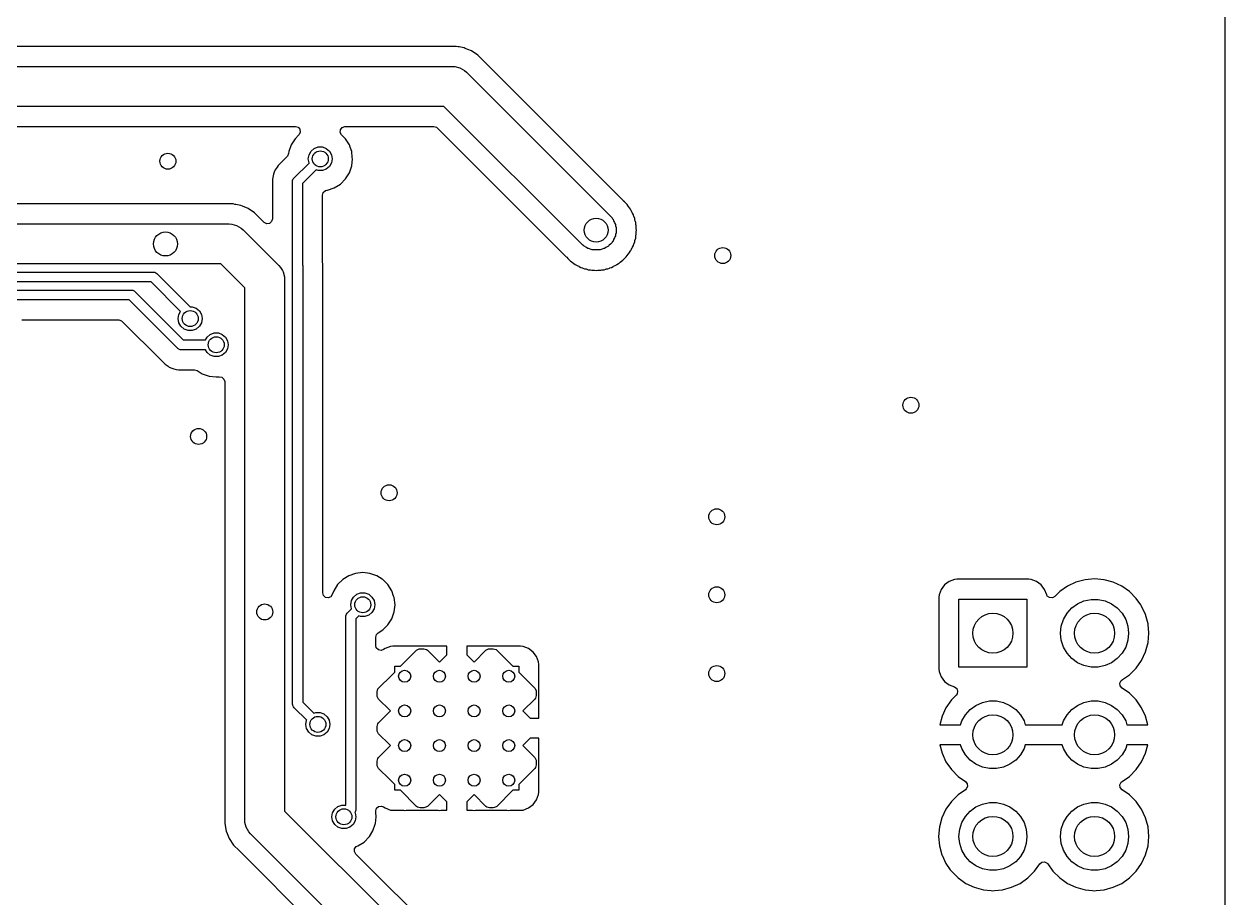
# Model space of a CAD drawing. Extents: x 1.91 to 4.47, y -4.27 to -2.07.
# Drawn here: x 3.285 to 4.467, y -3.78 to -2.92 of the extents above; entities that cross this region are included whole.
import ezdxf

# ---------------------------------------------------------------- set-up
doc = ezdxf.new("R2010")
doc.units = 0
doc.header["$MEASUREMENT"] = 0
doc.layers.add('BLACK', color=7, linetype='CONTINUOUS')

msp = doc.modelspace()

# ---------------------------------------------------------------- linework, layer by layer
at = {"layer": 'BLACK', "linetype": 'CONTINUOUS'}
for p, q in [((4.4665, -2.1852), (4.4665, -4.1534)), ((3.7102, -2.9421), (3.0431, -2.9421)), ((3.7121, -2.9425), (3.7102, -2.9421)), ((3.7102, -2.9421), (3.7102, -2.9421)), ((3.713, -2.9427), (3.7121, -2.9425)), ((3.7178, -2.9436), (3.713, -2.9427)), ((3.7188, -2.9441), (3.7178, -2.9436)), ((3.7178, -2.9436), (3.7178, -2.9436)), ((3.7199, -2.9445), (3.7188, -2.9441)), ((3.7217, -2.9452), (3.7199, -2.9445)), ((3.725, -2.9466), (3.7217, -2.9452)), ((3.7314, -2.9509), (3.725, -2.9466)), ((3.725, -2.9466), (3.725, -2.9466)), ((3.7369, -2.9564), (3.7314, -2.9509)), ((3.7314, -2.9509), (3.7314, -2.9509)), ((3.7314, -2.9509), (3.7314, -2.9509)), ((3.033, -2.9618), (3.7063, -2.9618)), ((3.7063, -2.9618), (3.7089, -2.962)), ((3.7089, -2.962), (3.7089, -2.962)), ((3.7089, -2.962), (3.7138, -2.9633)), ((3.7138, -2.9633), (3.7183, -2.9659)), ((3.7183, -2.9659), (3.7183, -2.9659)), ((3.7183, -2.9659), (3.7202, -2.9676)), ((3.7372, -2.9567), (3.7369, -2.9564)), ((3.7369, -2.9564), (3.7369, -2.9564)), ((3.8741, -3.0936), (3.7372, -2.9567)), ((3.7372, -2.9567), (3.7372, -2.9567)), ((3.7372, -2.9567), (3.7372, -2.9567)), ((3.7202, -2.9676), (3.8618, -3.1091)), ((3.6981, -3.0012), (3.0248, -3.0012)), ((3.8339, -3.137), (3.6981, -3.0012)), ((3.0287, -3.0209), (3.5519, -3.0209)), ((3.5519, -3.0209), (3.5545, -3.0217)), ((3.5545, -3.0217), (3.5563, -3.0237)), ((3.5563, -3.0237), (3.5567, -3.0265)), ((3.5961, -3.0268), (3.5963, -3.0241)), ((3.5963, -3.0241), (3.5979, -3.0219)), ((3.5979, -3.0219), (3.6005, -3.0209)), ((3.6005, -3.0209), (3.6009, -3.0209)), ((3.6009, -3.0209), (3.688, -3.0209)), ((3.688, -3.0209), (3.6906, -3.0217)), ((3.6906, -3.0217), (3.6914, -3.0223)), ((3.6914, -3.0223), (3.755, -3.0859)), ((3.5516, -3.033), (3.5478, -3.039)), ((3.5553, -3.0292), (3.5516, -3.033)), ((3.5556, -3.029), (3.5553, -3.0292)), ((3.5567, -3.0265), (3.5556, -3.029)), ((3.5974, -3.0292), (3.5961, -3.0268)), ((3.6012, -3.033), (3.5974, -3.0292)), ((3.605, -3.039), (3.6012, -3.033)), ((3.5452, -3.0476), (3.5442, -3.0501)), ((3.5455, -3.0457), (3.5452, -3.0476)), ((3.5478, -3.039), (3.5455, -3.0457)), ((3.5653, -3.0487), (3.5673, -3.0452)), ((3.5673, -3.0452), (3.5705, -3.0425)), ((3.5705, -3.0425), (3.5743, -3.0411)), ((3.5743, -3.0411), (3.5784, -3.0411)), ((3.5784, -3.0411), (3.5823, -3.0425)), ((3.5823, -3.0425), (3.5854, -3.0452)), ((3.5854, -3.0452), (3.5875, -3.0487)), ((3.6058, -3.0413), (3.605, -3.039)), ((3.6073, -3.0457), (3.6058, -3.0413)), ((3.6079, -3.0515), (3.6073, -3.0457)), ((3.6073, -3.0457), (3.6073, -3.0457)), ((3.5348, -3.0595), (3.5338, -3.0611)), ((3.5365, -3.0578), (3.5348, -3.0595)), ((3.5382, -3.0561), (3.5365, -3.0578)), ((3.5438, -3.0505), (3.5382, -3.0561)), ((3.5382, -3.0561), (3.5382, -3.0561)), ((3.5442, -3.0501), (3.5438, -3.0505)), ((3.5505, -3.0717), (3.5653, -3.0569)), ((3.5646, -3.0528), (3.5653, -3.0487)), ((3.5653, -3.0568), (3.5646, -3.0528)), ((3.5653, -3.0569), (3.5653, -3.0568)), ((3.5854, -3.0603), (3.5823, -3.063)), ((3.5875, -3.0568), (3.5854, -3.0603)), ((3.5875, -3.0487), (3.5882, -3.0528)), ((3.5882, -3.0528), (3.5875, -3.0568)), ((3.605, -3.0665), (3.6073, -3.0598)), ((3.6073, -3.0598), (3.6081, -3.0528)), ((3.6081, -3.0528), (3.6079, -3.0515)), ((3.5303, -3.068), (3.5293, -3.0728)), ((3.5311, -3.0659), (3.5303, -3.068)), ((3.5303, -3.068), (3.5303, -3.068)), ((3.5321, -3.0635), (3.5311, -3.0659)), ((3.5311, -3.0659), (3.5311, -3.0659)), ((3.5338, -3.0611), (3.5321, -3.0635)), ((3.5321, -3.0635), (3.5321, -3.0635)), ((3.5338, -3.0611), (3.5338, -3.0611)), ((3.5498, -3.0725), (3.5505, -3.0717)), ((3.5724, -3.0637), (3.5589, -3.0772)), ((3.5743, -3.0644), (3.5724, -3.0637)), ((3.5784, -3.0644), (3.5743, -3.0644)), ((3.5823, -3.063), (3.5784, -3.0644)), ((3.6012, -3.0725), (3.605, -3.0665)), ((3.5293, -3.0728), (3.5293, -3.1118)), ((3.549, -3.0752), (3.5491, -3.0742)), ((3.549, -3.158), (3.549, -3.0752)), ((3.5491, -3.0742), (3.5498, -3.0725)), ((3.5498, -3.0725), (3.5498, -3.0725)), ((3.5589, -3.0772), (3.5589, -3.157)), ((3.5814, -3.0841), (3.5829, -3.0837)), ((3.5829, -3.0837), (3.5834, -3.0837)), ((3.5834, -3.0837), (3.5901, -3.0813)), ((3.5901, -3.0813), (3.5962, -3.0776)), ((3.5962, -3.0776), (3.6012, -3.0725)), ((3.5786, -3.0886), (3.5793, -3.0859)), ((3.5786, -3.1543), (3.5786, -3.0886)), ((3.5793, -3.0859), (3.5814, -3.0841)), ((3.755, -3.0859), (3.8184, -3.1493)), ((3.8745, -3.094), (3.8741, -3.0936)), ((3.8758, -3.095), (3.8745, -3.094)), ((3.8769, -3.0964), (3.8758, -3.095)), ((3.4218, -3.0972), (3.1801, -3.0972)), ((3.4223, -3.0972), (3.4218, -3.0972)), ((3.424, -3.097), (3.4223, -3.0972)), ((3.4257, -3.0972), (3.424, -3.097)), ((3.4262, -3.0972), (3.4257, -3.0972)), ((3.4905, -3.0972), (3.4262, -3.0972)), ((3.4924, -3.0976), (3.4905, -3.0972)), ((3.4905, -3.0972), (3.4905, -3.0972)), ((3.4934, -3.0978), (3.4924, -3.0976)), ((3.4981, -3.0987), (3.4934, -3.0978)), ((3.5, -3.0995), (3.4981, -3.0987)), ((3.4981, -3.0987), (3.4981, -3.0987)), ((3.5053, -3.1017), (3.5, -3.0995)), ((3.5117, -3.106), (3.5053, -3.1017)), ((3.5053, -3.1017), (3.5053, -3.1017)), ((3.5174, -3.1117), (3.5117, -3.106)), ((3.5117, -3.106), (3.5117, -3.106)), ((3.8772, -3.0967), (3.8769, -3.0964)), ((3.8784, -3.0979), (3.8772, -3.0967)), ((3.8794, -3.0993), (3.8784, -3.0979)), ((3.8784, -3.0979), (3.8784, -3.0979)), ((3.8797, -3.0997), (3.8794, -3.0993)), ((3.8807, -3.101), (3.8797, -3.0997)), ((3.8815, -3.1025), (3.8807, -3.101)), ((3.8807, -3.101), (3.8807, -3.101)), ((3.8807, -3.101), (3.8807, -3.101)), ((3.8818, -3.103), (3.8815, -3.1025)), ((3.8827, -3.1044), (3.8818, -3.103)), ((3.8834, -3.1059), (3.8827, -3.1044)), ((3.8827, -3.1044), (3.8827, -3.1044)), ((3.8836, -3.1064), (3.8834, -3.1059)), ((3.8844, -3.1079), (3.8836, -3.1064)), ((3.178, -3.1169), (3.4866, -3.1169)), ((3.4866, -3.1169), (3.4892, -3.1171)), ((3.4892, -3.1171), (3.4892, -3.1171)), ((3.4892, -3.1171), (3.4941, -3.1184)), ((3.4941, -3.1184), (3.4986, -3.121)), ((3.521, -3.1153), (3.5174, -3.1117)), ((3.5174, -3.1117), (3.5174, -3.1117)), ((3.5212, -3.1155), (3.521, -3.1153)), ((3.5237, -3.1167), (3.5212, -3.1155)), ((3.5265, -3.1163), (3.5237, -3.1167)), ((3.5285, -3.1145), (3.5265, -3.1163)), ((3.5293, -3.1118), (3.5285, -3.1145)), ((3.8618, -3.1091), (3.8635, -3.111)), ((3.8635, -3.111), (3.8639, -3.1118)), ((3.8639, -3.1118), (3.8644, -3.1124)), ((3.8644, -3.1124), (3.865, -3.1138)), ((3.865, -3.1138), (3.866, -3.1155)), ((3.866, -3.1155), (3.8663, -3.1166)), ((3.8663, -3.1166), (3.8667, -3.1175)), ((3.8667, -3.1175), (3.8669, -3.1188)), ((3.8669, -3.1188), (3.8674, -3.1205)), ((3.8849, -3.1095), (3.8844, -3.1079)), ((3.8851, -3.11), (3.8849, -3.1095)), ((3.8857, -3.1115), (3.8851, -3.11)), ((3.886, -3.1132), (3.8857, -3.1115)), ((3.8857, -3.1115), (3.8857, -3.1115)), ((3.8862, -3.1137), (3.886, -3.1132)), ((3.8867, -3.1153), (3.8862, -3.1137)), ((3.8868, -3.117), (3.8867, -3.1153)), ((3.8869, -3.1175), (3.8868, -3.117)), ((3.8871, -3.1184), (3.8869, -3.1175)), ((3.8872, -3.1192), (3.8871, -3.1184)), ((3.8872, -3.1209), (3.8872, -3.1192)), ((3.4986, -3.121), (3.4986, -3.121)), ((3.4986, -3.121), (3.5005, -3.1227)), ((3.5005, -3.1227), (3.5356, -3.1577)), ((3.866, -3.1306), (3.865, -3.1323)), ((3.8663, -3.1295), (3.866, -3.1306)), ((3.8667, -3.1286), (3.8663, -3.1295)), ((3.8669, -3.1272), (3.8667, -3.1286)), ((3.8674, -3.1256), (3.8669, -3.1272)), ((3.8674, -3.1205), (3.8674, -3.1219)), ((3.8674, -3.1219), (3.8675, -3.123)), ((3.8675, -3.123), (3.8674, -3.1242)), ((3.8674, -3.1242), (3.8674, -3.1256)), ((3.8862, -3.1324), (3.8867, -3.1308)), ((3.8867, -3.1308), (3.8868, -3.1291)), ((3.8868, -3.1291), (3.8869, -3.1286)), ((3.8869, -3.1286), (3.8872, -3.1269)), ((3.8872, -3.1213), (3.8872, -3.1209)), ((3.8874, -3.123), (3.8872, -3.1213)), ((3.8872, -3.1247), (3.8874, -3.123)), ((3.8872, -3.1252), (3.8872, -3.1247)), ((3.8872, -3.1269), (3.8872, -3.1252)), ((3.8347, -3.1377), (3.8339, -3.137)), ((3.8349, -3.1379), (3.8347, -3.1377)), ((3.8352, -3.1381), (3.8349, -3.1379)), ((3.8359, -3.1386), (3.8352, -3.1381)), ((3.8383, -3.14), (3.8359, -3.1386)), ((3.8397, -3.1409), (3.8383, -3.14)), ((3.84, -3.141), (3.8397, -3.1409)), ((3.8403, -3.1412), (3.84, -3.141)), ((3.8439, -3.1422), (3.8403, -3.1412)), ((3.845, -3.1425), (3.8439, -3.1422)), ((3.8451, -3.1425), (3.845, -3.1425)), ((3.8453, -3.1425), (3.8451, -3.1425)), ((3.8504, -3.1425), (3.8453, -3.1425)), ((3.8505, -3.1425), (3.8504, -3.1425)), ((3.8506, -3.1425), (3.8505, -3.1425)), ((3.8518, -3.1422), (3.8506, -3.1425)), ((3.8554, -3.1412), (3.8518, -3.1422)), ((3.8557, -3.141), (3.8554, -3.1412)), ((3.856, -3.1409), (3.8557, -3.141)), ((3.8574, -3.14), (3.856, -3.1409)), ((3.8598, -3.1386), (3.8574, -3.14)), ((3.8603, -3.1382), (3.8598, -3.1386)), ((3.8607, -3.1379), (3.8603, -3.1382)), ((3.8618, -3.1367), (3.8607, -3.1379)), ((3.8635, -3.135), (3.8618, -3.1367)), ((3.8639, -3.1343), (3.8635, -3.135)), ((3.8644, -3.1337), (3.8639, -3.1343)), ((3.865, -3.1323), (3.8644, -3.1337)), ((3.8815, -3.1435), (3.8818, -3.1431)), ((3.8818, -3.1431), (3.8822, -3.1425)), ((3.8822, -3.1425), (3.8827, -3.1417)), ((3.8827, -3.1417), (3.8834, -3.1401)), ((3.8834, -3.1401), (3.8836, -3.1397)), ((3.8836, -3.1397), (3.8844, -3.1382)), ((3.8844, -3.1382), (3.8849, -3.1365)), ((3.8849, -3.1365), (3.8851, -3.1361)), ((3.8851, -3.1361), (3.8857, -3.1345)), ((3.8857, -3.1345), (3.886, -3.1328)), ((3.886, -3.1328), (3.8862, -3.1324)), ((3.5787, -3.1553), (3.5786, -3.1543)), ((3.8184, -3.1493), (3.8188, -3.1497)), ((3.8188, -3.1497), (3.8198, -3.151)), ((3.8198, -3.151), (3.8212, -3.1521)), ((3.8212, -3.1521), (3.8215, -3.1524)), ((3.8215, -3.1524), (3.8227, -3.1536)), ((3.8227, -3.1536), (3.8227, -3.1536)), ((3.8227, -3.1536), (3.8241, -3.1546)), ((3.8241, -3.1546), (3.8245, -3.1549)), ((3.8245, -3.1549), (3.8258, -3.1559)), ((3.87, -3.1558), (3.8711, -3.1549)), ((3.8711, -3.1549), (3.8715, -3.1546)), ((3.8715, -3.1546), (3.8729, -3.1536)), ((3.8729, -3.1536), (3.8741, -3.1524)), ((3.8741, -3.1524), (3.8745, -3.1521)), ((3.8745, -3.1521), (3.8758, -3.151)), ((3.8745, -3.1521), (3.8745, -3.1521)), ((3.8758, -3.151), (3.8769, -3.1497)), ((3.8769, -3.1497), (3.8772, -3.1493)), ((3.8772, -3.1493), (3.8784, -3.1481)), ((3.8784, -3.1481), (3.8794, -3.1467)), ((3.8794, -3.1467), (3.8797, -3.1463)), ((3.8797, -3.1463), (3.8807, -3.145)), ((3.8807, -3.145), (3.8815, -3.1435)), ((3.8807, -3.145), (3.8807, -3.145)), ((3.8807, -3.145), (3.8807, -3.145)), ((2.7653, -3.1642), (3.412, -3.1642)), ((3.4785, -3.1563), (3.178, -3.1563)), ((3.412, -3.1642), (3.413, -3.1643)), ((3.413, -3.1643), (3.413, -3.1643)), ((3.413, -3.1643), (3.4135, -3.1645)), ((3.4135, -3.1645), (3.4147, -3.165)), ((3.4147, -3.165), (3.4147, -3.165)), ((3.4147, -3.165), (3.4155, -3.1656)), ((3.4155, -3.1656), (3.4483, -3.1984)), ((3.502, -3.1798), (3.4785, -3.1563)), ((3.5356, -3.1577), (3.5373, -3.1597)), ((3.5373, -3.1597), (3.5373, -3.1597)), ((3.5373, -3.1597), (3.5391, -3.1628)), ((3.5391, -3.1628), (3.5398, -3.1641)), ((3.5398, -3.1641), (3.5412, -3.1691)), ((3.5491, -3.159), (3.549, -3.158)), ((3.5492, -3.1592), (3.5491, -3.159)), ((3.5492, -3.5896), (3.5492, -3.1592)), ((3.5589, -3.157), (3.559, -3.1572)), ((3.559, -3.1572), (3.5591, -3.1582)), ((3.5591, -3.1582), (3.5591, -3.5875)), ((3.5788, -3.1558), (3.5787, -3.1553)), ((3.5788, -3.4801), (3.5788, -3.1558)), ((3.8258, -3.1559), (3.8258, -3.1559)), ((3.8258, -3.1559), (3.8258, -3.1559)), ((3.8258, -3.1559), (3.8273, -3.1567)), ((3.8273, -3.1567), (3.8278, -3.157)), ((3.8278, -3.157), (3.8292, -3.1579)), ((3.8292, -3.1579), (3.8298, -3.1582)), ((3.8298, -3.1582), (3.8308, -3.1586)), ((3.8308, -3.1586), (3.8312, -3.1588)), ((3.8312, -3.1588), (3.8327, -3.1596)), ((3.8327, -3.1596), (3.8343, -3.1601)), ((3.8343, -3.1601), (3.8348, -3.1603)), ((3.8348, -3.1603), (3.8363, -3.1609)), ((3.8363, -3.1609), (3.8363, -3.1609)), ((3.8363, -3.1609), (3.8363, -3.1609)), ((3.8363, -3.1609), (3.838, -3.1612)), ((3.838, -3.1612), (3.8385, -3.1614)), ((3.8385, -3.1614), (3.8401, -3.1619)), ((3.8401, -3.1619), (3.8418, -3.162)), ((3.8418, -3.162), (3.8423, -3.1621)), ((3.8423, -3.1621), (3.8435, -3.1623)), ((3.8435, -3.1623), (3.844, -3.1624)), ((3.844, -3.1624), (3.844, -3.1624)), ((3.844, -3.1624), (3.8457, -3.1624)), ((3.8457, -3.1624), (3.8461, -3.1624)), ((3.8461, -3.1624), (3.8478, -3.1626)), ((3.8478, -3.1626), (3.8495, -3.1624)), ((3.8495, -3.1624), (3.85, -3.1624)), ((3.85, -3.1624), (3.8517, -3.1624)), ((3.8517, -3.1624), (3.8523, -3.1623)), ((3.8523, -3.1623), (3.8534, -3.1621)), ((3.8534, -3.1621), (3.8539, -3.162)), ((3.8539, -3.162), (3.8556, -3.1619)), ((3.8556, -3.1619), (3.8572, -3.1614)), ((3.8572, -3.1614), (3.8577, -3.1612)), ((3.8577, -3.1612), (3.8593, -3.1609)), ((3.8593, -3.1609), (3.8609, -3.1603)), ((3.8609, -3.1603), (3.8613, -3.1601)), ((3.8613, -3.1601), (3.863, -3.1596)), ((3.863, -3.1596), (3.8645, -3.1588)), ((3.8645, -3.1588), (3.8649, -3.1586)), ((3.8649, -3.1586), (3.8665, -3.1579)), ((3.8665, -3.1579), (3.8679, -3.157)), ((3.8679, -3.157), (3.8683, -3.1567)), ((3.8683, -3.1567), (3.8698, -3.1559)), ((3.8698, -3.1559), (3.87, -3.1558)), ((3.41, -3.174), (2.7633, -3.174)), ((3.439, -3.203), (3.41, -3.174)), ((3.5412, -3.1691), (3.5412, -3.1691)), ((3.5412, -3.1691), (3.5413, -3.1717)), ((3.5413, -3.1717), (3.5413, -3.4988)), ((2.7579, -3.1819), (3.3904, -3.1819)), ((3.3904, -3.1819), (3.3913, -3.182)), ((3.3913, -3.182), (3.3913, -3.182)), ((3.3913, -3.182), (3.3918, -3.1822)), ((3.3918, -3.1822), (3.3931, -3.1827)), ((3.3931, -3.1827), (3.3931, -3.1827)), ((3.3931, -3.1827), (3.3938, -3.1833)), ((3.3938, -3.1833), (3.4414, -3.2309)), ((3.502, -3.4988), (3.502, -3.1798)), ((3.3883, -3.1917), (2.756, -3.1917)), ((3.4359, -3.2393), (3.3883, -3.1917)), ((3.4483, -3.1984), (3.4504, -3.1984)), ((3.4504, -3.1984), (3.4543, -3.1998)), ((3.4543, -3.1998), (3.4574, -3.2024)), ((3.2827, -3.2114), (3.3781, -3.2114)), ((3.3781, -3.2114), (3.3808, -3.2122)), ((3.3808, -3.2122), (3.3816, -3.2129)), ((3.3816, -3.2129), (3.4201, -3.2514)), ((3.4365, -3.21), (3.4373, -3.206)), ((3.4373, -3.2141), (3.4365, -3.21)), ((3.4373, -3.206), (3.439, -3.203)), ((3.4574, -3.2024), (3.4595, -3.206)), ((3.4595, -3.206), (3.4602, -3.21)), ((3.4602, -3.21), (3.4595, -3.2141)), ((3.4393, -3.2176), (3.4373, -3.2141)), ((3.4424, -3.2203), (3.4393, -3.2176)), ((3.4463, -3.2217), (3.4424, -3.2203)), ((3.4504, -3.2217), (3.4463, -3.2217)), ((3.4543, -3.2203), (3.4504, -3.2217)), ((3.4574, -3.2176), (3.4543, -3.2203)), ((3.4595, -3.2141), (3.4574, -3.2176)), ((3.465, -3.2282), (3.4681, -3.2256)), ((3.4681, -3.2256), (3.472, -3.2242)), ((3.472, -3.2242), (3.4761, -3.2242)), ((3.4761, -3.2242), (3.4799, -3.2256)), ((3.4799, -3.2256), (3.4831, -3.2282)), ((3.4414, -3.2309), (3.4634, -3.2309)), ((3.4634, -3.2309), (3.465, -3.2282)), ((3.4831, -3.2282), (3.4851, -3.2318)), ((3.4851, -3.2318), (3.4858, -3.2358)), ((3.4858, -3.2358), (3.4851, -3.2399)), ((3.4366, -3.2399), (3.4359, -3.2393)), ((3.4377, -3.2404), (3.4366, -3.2399)), ((3.4366, -3.2399), (3.4366, -3.2399)), ((3.4384, -3.2407), (3.4377, -3.2404)), ((3.4394, -3.2407), (3.4384, -3.2407)), ((3.4384, -3.2407), (3.4384, -3.2407)), ((3.4634, -3.2407), (3.4394, -3.2407)), ((3.465, -3.2434), (3.4634, -3.2407)), ((3.4681, -3.2461), (3.465, -3.2434)), ((3.472, -3.2475), (3.4681, -3.2461)), ((3.4761, -3.2475), (3.472, -3.2475)), ((3.4799, -3.2461), (3.4761, -3.2475)), ((3.4831, -3.2434), (3.4799, -3.2461)), ((3.4851, -3.2399), (3.4831, -3.2434)), ((3.4201, -3.2514), (3.4201, -3.2514)), ((3.4201, -3.2514), (3.4237, -3.255)), ((3.4237, -3.255), (3.4237, -3.255)), ((3.4237, -3.255), (3.4267, -3.257)), ((3.4267, -3.257), (3.4277, -3.2577)), ((3.4277, -3.2577), (3.4277, -3.2577)), ((3.4277, -3.2577), (3.4277, -3.2577)), ((3.4277, -3.2577), (3.4302, -3.2587)), ((3.4302, -3.2587), (3.4322, -3.2595)), ((3.4322, -3.2595), (3.4346, -3.26)), ((3.4346, -3.26), (3.4369, -3.2605)), ((3.4369, -3.2605), (3.4369, -3.2605)), ((3.4369, -3.2605), (3.4526, -3.2605)), ((3.4526, -3.2605), (3.4552, -3.2612)), ((3.4552, -3.2612), (3.4603, -3.2644)), ((3.4603, -3.2644), (3.4652, -3.2661)), ((3.4652, -3.2661), (3.467, -3.2667)), ((3.467, -3.2667), (3.467, -3.2667)), ((3.467, -3.2667), (3.474, -3.2675)), ((3.474, -3.2675), (3.4768, -3.2672)), ((3.474, -3.2675), (3.474, -3.2675)), ((3.474, -3.2675), (3.474, -3.2675)), ((3.4768, -3.2672), (3.4795, -3.2677)), ((3.4795, -3.2677), (3.4816, -3.2696)), ((3.4816, -3.2696), (3.4823, -3.2721)), ((3.4823, -3.2721), (3.4823, -3.707)), ((3.6111, -3.4608), (3.6044, -3.4631)), ((3.6182, -3.46), (3.6111, -3.4608)), ((3.6111, -3.4608), (3.6111, -3.4608)), ((3.6252, -3.4608), (3.6182, -3.46)), ((3.6182, -3.46), (3.6182, -3.46)), ((3.6319, -3.4631), (3.6252, -3.4608)), ((3.6252, -3.4608), (3.6252, -3.4608)), ((3.5934, -3.4719), (3.5896, -3.4779)), ((3.5984, -3.4669), (3.5934, -3.4719)), ((3.6044, -3.4631), (3.5984, -3.4669)), ((3.6374, -3.4665), (3.6319, -3.4631)), ((3.6379, -3.4669), (3.6374, -3.4665)), ((3.643, -3.4719), (3.6379, -3.4669)), ((3.6467, -3.4779), (3.643, -3.4719)), ((4.1906, -3.4721), (4.1873, -3.4767)), ((4.1952, -3.4687), (4.1906, -3.4721)), ((4.1906, -3.4721), (4.1906, -3.4721)), ((4.2005, -3.4668), (4.1952, -3.4687)), ((4.1952, -3.4687), (4.1952, -3.4687)), ((4.2028, -3.4665), (4.2005, -3.4668)), ((4.2735, -3.4665), (4.2028, -3.4665)), ((4.2028, -3.4665), (4.2028, -3.4665)), ((4.2759, -3.4668), (4.2735, -3.4665)), ((4.2735, -3.4665), (4.2735, -3.4665)), ((4.2735, -3.4665), (4.2735, -3.4665)), ((4.2735, -3.4665), (4.2735, -3.4665)), ((4.2812, -3.4687), (4.2759, -3.4668)), ((4.2759, -3.4668), (4.2759, -3.4668)), ((4.2857, -3.4721), (4.2812, -3.4687)), ((4.2812, -3.4687), (4.2812, -3.4687)), ((4.2891, -3.4767), (4.2857, -3.4721)), ((4.2857, -3.4721), (4.2857, -3.4721)), ((4.3115, -3.4735), (4.3039, -3.4788)), ((4.3199, -3.4695), (4.3115, -3.4735)), ((4.3115, -3.4735), (4.3115, -3.4735)), ((4.3289, -3.4671), (4.3199, -3.4695)), ((4.3199, -3.4695), (4.3199, -3.4695)), ((4.3382, -3.4663), (4.3289, -3.4671)), ((4.3289, -3.4671), (4.3289, -3.4671)), ((4.3475, -3.4671), (4.3382, -3.4663)), ((4.3382, -3.4663), (4.3382, -3.4663)), ((4.3564, -3.4695), (4.3475, -3.4671)), ((4.3475, -3.4671), (4.3475, -3.4671)), ((4.3649, -3.4735), (4.3564, -3.4695)), ((4.3564, -3.4695), (4.3564, -3.4695)), ((4.3564, -3.4695), (4.3564, -3.4695)), ((4.3725, -3.4788), (4.3649, -3.4735)), ((4.3649, -3.4735), (4.3649, -3.4735)), ((4.3649, -3.4735), (4.3649, -3.4735)), ((3.5794, -3.4826), (3.5788, -3.4801)), ((3.5814, -3.4845), (3.5794, -3.4826)), ((3.5841, -3.485), (3.5814, -3.4845)), ((3.5866, -3.484), (3.5841, -3.485)), ((3.5882, -3.4817), (3.5866, -3.484)), ((3.5896, -3.4779), (3.5882, -3.4817)), ((3.6071, -3.4876), (3.6091, -3.4841)), ((3.6091, -3.4841), (3.6123, -3.4814)), ((3.6123, -3.4814), (3.6161, -3.48)), ((3.6161, -3.48), (3.6202, -3.48)), ((3.6202, -3.48), (3.6241, -3.4814)), ((3.6241, -3.4814), (3.6272, -3.4841)), ((3.6272, -3.4841), (3.6293, -3.4876)), ((3.6485, -3.4831), (3.6467, -3.4779)), ((3.6491, -3.4846), (3.6485, -3.4831)), ((3.6499, -3.4917), (3.6491, -3.4846)), ((3.6491, -3.4846), (3.6491, -3.4846)), ((4.1853, -3.482), (4.185, -3.4843)), ((4.185, -3.4843), (4.185, -3.4843)), ((4.185, -3.4843), (4.185, -3.555)), ((4.1873, -3.4767), (4.1853, -3.482)), ((4.1873, -3.4767), (4.1873, -3.4767)), ((4.2911, -3.4819), (4.2891, -3.4767)), ((4.2891, -3.4767), (4.2891, -3.4767)), ((4.2917, -3.4831), (4.2911, -3.4819)), ((4.2939, -3.4847), (4.2917, -3.4831)), ((4.2967, -3.4849), (4.2939, -3.4847)), ((4.2991, -3.4836), (4.2967, -3.4849)), ((4.3039, -3.4788), (4.2991, -3.4836)), ((4.3791, -3.4854), (4.3725, -3.4788)), ((4.3725, -3.4788), (4.3725, -3.4788)), ((4.3836, -3.4919), (4.3791, -3.4854)), ((3.6028, -3.5001), (3.6071, -3.4958)), ((3.6064, -3.4917), (3.6071, -3.4876)), ((3.6071, -3.4957), (3.6064, -3.4917)), ((3.6071, -3.4958), (3.6071, -3.4957)), ((3.6293, -3.4957), (3.6272, -3.4993)), ((3.6293, -3.4876), (3.63, -3.4917)), ((3.63, -3.4917), (3.6293, -3.4957)), ((3.6491, -3.4987), (3.6499, -3.4917)), ((3.6499, -3.4917), (3.6499, -3.4917)), ((4.2047, -3.5531), (4.2047, -3.4862)), ((4.2047, -3.4862), (4.2717, -3.4862)), ((4.2717, -3.4862), (4.2717, -3.5531)), ((4.3111, -3.5), (4.3158, -3.4948)), ((4.3158, -3.4948), (4.3215, -3.4907)), ((4.3215, -3.4907), (4.3278, -3.4879)), ((4.3278, -3.4879), (4.3347, -3.4864)), ((4.3347, -3.4864), (4.3417, -3.4864)), ((4.3417, -3.4864), (4.3485, -3.4879)), ((4.3485, -3.4879), (4.3549, -3.4907)), ((4.3549, -3.4907), (4.3606, -3.4948)), ((4.3606, -3.4948), (4.3653, -3.5)), ((4.3844, -3.493), (4.3836, -3.4919)), ((4.3883, -3.5014), (4.3844, -3.493)), ((3.502, -3.7031), (3.502, -3.4988)), ((3.5413, -3.4988), (3.5413, -3.695)), ((3.6014, -3.5035), (3.6015, -3.5026)), ((3.6014, -3.6888), (3.6014, -3.5035)), ((3.6015, -3.5026), (3.6022, -3.5008)), ((3.6022, -3.5008), (3.6028, -3.5001)), ((3.6022, -3.5008), (3.6022, -3.5008)), ((3.6142, -3.5026), (3.6112, -3.5056)), ((3.6112, -3.5056), (3.6112, -3.6937)), ((3.6161, -3.5033), (3.6142, -3.5026)), ((3.6202, -3.5033), (3.6161, -3.5033)), ((3.6241, -3.5019), (3.6202, -3.5033)), ((3.6272, -3.4993), (3.6241, -3.5019)), ((3.643, -3.5115), (3.6467, -3.5054)), ((3.6467, -3.5054), (3.6491, -3.4987)), ((3.6491, -3.4987), (3.6491, -3.4987)), ((4.3055, -3.5127), (4.3076, -3.5061)), ((4.3076, -3.5061), (4.3111, -3.5)), ((4.3653, -3.5), (4.3688, -3.5061)), ((4.3688, -3.5061), (4.3709, -3.5127)), ((4.3908, -3.5104), (4.3883, -3.5014)), ((3.6309, -3.5236), (3.6317, -3.5209)), ((3.6317, -3.5209), (3.6332, -3.5194)), ((3.6332, -3.5194), (3.6379, -3.5165)), ((3.6379, -3.5165), (3.643, -3.5115)), ((4.3047, -3.5197), (4.3055, -3.5127)), ((4.3055, -3.5266), (4.3047, -3.5197)), ((4.3709, -3.5127), (4.3717, -3.5197)), ((4.3717, -3.5197), (4.3709, -3.5266)), ((4.3908, -3.5112), (4.3908, -3.5104)), ((4.3915, -3.5193), (4.3908, -3.5112)), ((4.3908, -3.529), (4.3916, -3.5197)), ((4.3916, -3.5197), (4.3915, -3.5193)), ((3.6309, -3.5319), (3.6309, -3.5236)), ((3.6315, -3.5342), (3.6309, -3.5319)), ((3.6454, -3.5328), (3.6401, -3.5348)), ((3.6477, -3.5326), (3.6454, -3.5328)), ((3.6454, -3.5328), (3.6454, -3.5328)), ((3.6575, -3.5326), (3.6477, -3.5326)), ((3.6581, -3.5325), (3.6575, -3.5326)), ((3.6594, -3.5324), (3.6581, -3.5325)), ((3.6608, -3.5325), (3.6594, -3.5324)), ((3.6594, -3.5324), (3.6594, -3.5324)), ((3.6614, -3.5326), (3.6608, -3.5325)), ((3.6916, -3.5326), (3.6614, -3.5326)), ((3.6922, -3.5325), (3.6916, -3.5326)), ((3.6936, -3.5324), (3.6922, -3.5325)), ((3.695, -3.5325), (3.6936, -3.5324)), ((3.6936, -3.5324), (3.6936, -3.5324)), ((3.6955, -3.5326), (3.695, -3.5325)), ((3.7008, -3.5326), (3.6955, -3.5326)), ((3.7008, -3.5409), (3.7008, -3.5326)), ((3.7258, -3.5326), (3.7205, -3.5326)), ((3.7205, -3.5326), (3.7205, -3.5409)), ((3.7263, -3.5325), (3.7258, -3.5326)), ((3.7277, -3.5324), (3.7263, -3.5325)), ((3.7291, -3.5325), (3.7277, -3.5324)), ((3.7277, -3.5324), (3.7277, -3.5324)), ((3.7296, -3.5326), (3.7291, -3.5325)), ((3.7599, -3.5326), (3.7296, -3.5326)), ((3.7604, -3.5325), (3.7599, -3.5326)), ((3.7618, -3.5324), (3.7604, -3.5325)), ((3.7632, -3.5325), (3.7618, -3.5324)), ((3.7618, -3.5324), (3.7618, -3.5324)), ((3.7637, -3.5326), (3.7632, -3.5325)), ((3.7735, -3.5326), (3.7637, -3.5326)), ((3.7759, -3.5328), (3.7735, -3.5326)), ((3.7812, -3.5348), (3.7759, -3.5328)), ((3.7759, -3.5328), (3.7759, -3.5328)), ((4.3076, -3.5333), (4.3055, -3.5266)), ((4.3709, -3.5266), (4.3688, -3.5333)), ((4.3883, -3.5379), (4.3908, -3.529)), ((3.6335, -3.5362), (3.6315, -3.5342)), ((3.6362, -3.5368), (3.6335, -3.5362)), ((3.6387, -3.5358), (3.6362, -3.5368)), ((3.6401, -3.5348), (3.6387, -3.5358)), ((3.6401, -3.5348), (3.6401, -3.5348)), ((3.6554, -3.5522), (3.6712, -3.5364)), ((3.6712, -3.5364), (3.6736, -3.5351)), ((3.6736, -3.5351), (3.6746, -3.535)), ((3.6746, -3.535), (3.6784, -3.535)), ((3.6784, -3.535), (3.681, -3.5358)), ((3.681, -3.5358), (3.6818, -3.5364)), ((3.6818, -3.5364), (3.6936, -3.5482)), ((3.6936, -3.5482), (3.7008, -3.5409)), ((3.7008, -3.5409), (3.7008, -3.5409)), ((3.7205, -3.5409), (3.7277, -3.5482)), ((3.7277, -3.5482), (3.7394, -3.5364)), ((3.7394, -3.5364), (3.7418, -3.5351)), ((3.7418, -3.5351), (3.7429, -3.535)), ((3.7429, -3.535), (3.7466, -3.535)), ((3.7466, -3.535), (3.7493, -3.5358)), ((3.7493, -3.5358), (3.7501, -3.5364)), ((3.7501, -3.5364), (3.7659, -3.5522)), ((3.7857, -3.5382), (3.7812, -3.5348)), ((3.7812, -3.5348), (3.7812, -3.5348)), ((3.7891, -3.5427), (3.7857, -3.5382)), ((3.7857, -3.5382), (3.7857, -3.5382)), ((3.7911, -3.548), (3.7891, -3.5427)), ((3.7891, -3.5427), (3.7891, -3.5427)), ((4.3111, -3.5394), (4.3076, -3.5333)), ((4.3158, -3.5446), (4.3111, -3.5394)), ((4.3215, -3.5487), (4.3158, -3.5446)), ((4.3606, -3.5446), (4.3549, -3.5487)), ((4.3653, -3.5394), (4.3606, -3.5446)), ((4.3688, -3.5333), (4.3653, -3.5394)), ((4.3844, -3.5464), (4.3883, -3.5379)), ((3.6496, -3.558), (3.6496, -3.5522)), ((3.6496, -3.5522), (3.6554, -3.5522)), ((3.7659, -3.5522), (3.7717, -3.5522)), ((3.7717, -3.5522), (3.7717, -3.558)), ((3.7913, -3.5504), (3.7911, -3.548)), ((3.7911, -3.548), (3.7911, -3.548)), ((3.7913, -3.5602), (3.7913, -3.5504)), ((3.7913, -3.5504), (3.7913, -3.5504)), ((4.185, -3.555), (4.185, -3.555)), ((4.185, -3.555), (4.1853, -3.5574)), ((4.2717, -3.5531), (4.2047, -3.5531)), ((4.3278, -3.5515), (4.3215, -3.5487)), ((4.3347, -3.553), (4.3278, -3.5515)), ((4.3417, -3.553), (4.3347, -3.553)), ((4.3485, -3.5515), (4.3417, -3.553)), ((4.3549, -3.5487), (4.3485, -3.5515)), ((4.3725, -3.5606), (4.3791, -3.554)), ((4.3791, -3.554), (4.3844, -3.5464)), ((3.6338, -3.5738), (3.6467, -3.5609)), ((3.6467, -3.5609), (3.6496, -3.558)), ((3.7717, -3.558), (3.7875, -3.5738)), ((3.7914, -3.5607), (3.7913, -3.5602)), ((3.7913, -3.564), (3.7914, -3.5635)), ((3.7913, -3.5943), (3.7913, -3.564)), ((3.7915, -3.5621), (3.7914, -3.5607)), ((3.7914, -3.5635), (3.7915, -3.5621)), ((3.7915, -3.5621), (3.7915, -3.5621)), ((4.1853, -3.5574), (4.1873, -3.5627)), ((4.1873, -3.5627), (4.1873, -3.5627)), ((4.1873, -3.5627), (4.1906, -3.5672)), ((4.1906, -3.5672), (4.1906, -3.5672)), ((4.1906, -3.5672), (4.1952, -3.5706)), ((4.3632, -3.5688), (4.3644, -3.5664)), ((4.3644, -3.5664), (4.3652, -3.5657)), ((4.3652, -3.5657), (4.3656, -3.5654)), ((4.3656, -3.5654), (4.3725, -3.5606)), ((3.6324, -3.5773), (3.6331, -3.5746)), ((3.6324, -3.5791), (3.6324, -3.5773)), ((3.6324, -3.581), (3.6324, -3.5791)), ((3.6331, -3.5746), (3.6338, -3.5738)), ((3.7875, -3.5738), (3.7888, -3.5762)), ((3.7888, -3.5762), (3.7889, -3.5773)), ((3.7889, -3.5773), (3.7889, -3.581)), ((4.1952, -3.5706), (4.1952, -3.5706)), ((4.1952, -3.5706), (4.1952, -3.5706)), ((4.1952, -3.5706), (4.2004, -3.5726)), ((4.2004, -3.5726), (4.2026, -3.5742)), ((4.203, -3.5795), (4.2021, -3.5806)), ((4.2026, -3.5742), (4.2035, -3.5768)), ((4.2035, -3.5768), (4.203, -3.5795)), ((4.3635, -3.5715), (4.3632, -3.5688)), ((4.3652, -3.5737), (4.3635, -3.5715)), ((4.3725, -3.5788), (4.3652, -3.5737)), ((4.3791, -3.5854), (4.3725, -3.5788)), ((3.5493, -3.5905), (3.5492, -3.5896)), ((3.5495, -3.591), (3.5493, -3.5905)), ((3.5493, -3.5905), (3.5493, -3.5905)), ((3.55, -3.5923), (3.5495, -3.591)), ((3.5591, -3.5875), (3.57, -3.5985)), ((3.6325, -3.5821), (3.6324, -3.581)), ((3.6338, -3.5845), (3.6325, -3.5821)), ((3.6444, -3.595), (3.6338, -3.5845)), ((3.7875, -3.5845), (3.7757, -3.5962)), ((3.7881, -3.5837), (3.7875, -3.5845)), ((3.7889, -3.581), (3.7881, -3.5837)), ((4.1973, -3.5854), (4.192, -3.593)), ((4.2021, -3.5806), (4.1973, -3.5854)), ((4.2158, -3.5948), (4.2215, -3.5907)), ((4.2215, -3.5907), (4.2278, -3.5879)), ((4.2278, -3.5879), (4.2347, -3.5864)), ((4.2347, -3.5864), (4.2417, -3.5864)), ((4.2417, -3.5864), (4.2485, -3.5879)), ((4.2485, -3.5879), (4.2549, -3.5907)), ((4.2549, -3.5907), (4.2606, -3.5948)), ((4.3158, -3.5948), (4.3215, -3.5907)), ((4.3215, -3.5907), (4.3278, -3.5879)), ((4.3278, -3.5879), (4.3347, -3.5864)), ((4.3347, -3.5864), (4.3417, -3.5864)), ((4.3417, -3.5864), (4.3485, -3.5879)), ((4.3485, -3.5879), (4.3549, -3.5907)), ((4.3549, -3.5907), (4.3606, -3.5948)), ((4.3844, -3.593), (4.3791, -3.5854)), ((4.3791, -3.5854), (4.3791, -3.5854)), ((3.5507, -3.593), (3.55, -3.5923)), ((3.55, -3.5923), (3.55, -3.5923)), ((3.563, -3.6053), (3.5507, -3.593)), ((3.57, -3.5985), (3.572, -3.5978)), ((3.572, -3.5978), (3.5761, -3.5978)), ((3.5761, -3.5978), (3.5799, -3.5992)), ((3.5799, -3.5992), (3.5831, -3.6019)), ((3.5831, -3.6019), (3.5851, -3.6054)), ((3.6338, -3.608), (3.6455, -3.5962)), ((3.6455, -3.5962), (3.6444, -3.595)), ((3.7757, -3.5962), (3.7829, -3.6034)), ((3.7829, -3.6034), (3.7913, -3.6034)), ((3.7914, -3.5948), (3.7913, -3.5943)), ((3.7913, -3.5981), (3.7914, -3.5976)), ((3.7913, -3.6034), (3.7913, -3.5981)), ((3.7915, -3.5962), (3.7914, -3.5948)), ((3.7914, -3.5976), (3.7915, -3.5962)), ((3.7915, -3.5962), (3.7915, -3.5962)), ((4.1881, -3.6014), (4.1858, -3.6098)), ((4.192, -3.593), (4.1881, -3.6014)), ((4.1881, -3.6014), (4.1881, -3.6014)), ((4.192, -3.593), (4.192, -3.593)), ((4.2076, -3.6061), (4.2111, -3.6)), ((4.2111, -3.6), (4.2158, -3.5948)), ((4.2606, -3.5948), (4.2653, -3.6)), ((4.2653, -3.6), (4.2688, -3.6061)), ((4.3076, -3.6061), (4.3111, -3.6)), ((4.3111, -3.6), (4.3158, -3.5948)), ((4.3606, -3.5948), (4.3653, -3.6)), ((4.3653, -3.6), (4.3688, -3.6061)), ((4.3883, -3.6014), (4.3844, -3.593)), ((4.3844, -3.593), (4.3844, -3.593)), ((4.3906, -3.6098), (4.3883, -3.6014)), ((4.3883, -3.6014), (4.3883, -3.6014)), ((3.5622, -3.6094), (3.5629, -3.6054)), ((3.5629, -3.6135), (3.5622, -3.6094)), ((3.5629, -3.6054), (3.563, -3.6053)), ((3.565, -3.617), (3.5629, -3.6135)), ((3.5851, -3.6135), (3.5831, -3.617)), ((3.5851, -3.6054), (3.5858, -3.6094)), ((3.5858, -3.6094), (3.5851, -3.6135)), ((3.6324, -3.6114), (3.6331, -3.6088)), ((3.6324, -3.6133), (3.6324, -3.6114)), ((3.6324, -3.6151), (3.6324, -3.6133)), ((3.6325, -3.6162), (3.6324, -3.6151)), ((3.6331, -3.6088), (3.6338, -3.608)), ((4.1858, -3.6098), (4.1858, -3.6098)), ((4.1858, -3.6098), (4.2064, -3.6098)), ((4.2064, -3.6098), (4.2076, -3.6061)), ((4.2688, -3.6061), (4.27, -3.6098)), ((4.27, -3.6098), (4.3064, -3.6098)), ((4.3064, -3.6098), (4.3076, -3.6061)), ((4.3688, -3.6061), (4.37, -3.6098)), ((4.37, -3.6098), (4.3906, -3.6098)), ((4.3906, -3.6098), (4.3906, -3.6098)), ((3.5681, -3.6197), (3.565, -3.617)), ((3.572, -3.6211), (3.5681, -3.6197)), ((3.5761, -3.6211), (3.572, -3.6211)), ((3.5799, -3.6197), (3.5761, -3.6211)), ((3.5831, -3.617), (3.5799, -3.6197)), ((3.6338, -3.6186), (3.6325, -3.6162)), ((3.6444, -3.6292), (3.6338, -3.6186)), ((3.7829, -3.6231), (3.7757, -3.6303)), ((3.7913, -3.6231), (3.7829, -3.6231)), ((3.7913, -3.6284), (3.7913, -3.6231)), ((3.6338, -3.6421), (3.6455, -3.6303)), ((3.6455, -3.6303), (3.6444, -3.6292)), ((3.7757, -3.6303), (3.7875, -3.6421)), ((3.7914, -3.6289), (3.7913, -3.6284)), ((3.7913, -3.6323), (3.7914, -3.6317)), ((3.7913, -3.6625), (3.7913, -3.6323)), ((3.7915, -3.6303), (3.7914, -3.6289)), ((3.7914, -3.6317), (3.7915, -3.6303)), ((3.7915, -3.6303), (3.7915, -3.6303)), ((4.2064, -3.6295), (4.1858, -3.6295)), ((4.1858, -3.6295), (4.1881, -3.6379)), ((4.1881, -3.6379), (4.1881, -3.6379)), ((4.1881, -3.6379), (4.192, -3.6464)), ((4.2076, -3.6333), (4.2064, -3.6295)), ((4.2111, -3.6394), (4.2076, -3.6333)), ((4.2158, -3.6446), (4.2111, -3.6394)), ((4.2653, -3.6394), (4.2606, -3.6446)), ((4.2688, -3.6333), (4.2653, -3.6394)), ((4.27, -3.6295), (4.2688, -3.6333)), ((4.3064, -3.6295), (4.27, -3.6295)), ((4.3076, -3.6333), (4.3064, -3.6295)), ((4.3111, -3.6394), (4.3076, -3.6333)), ((4.3158, -3.6446), (4.3111, -3.6394)), ((4.3653, -3.6394), (4.3606, -3.6446)), ((4.3688, -3.6333), (4.3653, -3.6394)), ((4.37, -3.6295), (4.3688, -3.6333)), ((4.3906, -3.6295), (4.37, -3.6295)), ((4.3844, -3.6464), (4.3883, -3.6379)), ((4.3883, -3.6379), (4.3906, -3.6295)), ((4.3883, -3.6379), (4.3883, -3.6379)), ((3.6324, -3.6455), (3.6331, -3.6429)), ((3.6324, -3.6474), (3.6324, -3.6455)), ((3.6324, -3.6493), (3.6324, -3.6474)), ((3.6325, -3.6503), (3.6324, -3.6493)), ((3.6338, -3.6527), (3.6325, -3.6503)), ((3.6331, -3.6429), (3.6338, -3.6421)), ((3.7875, -3.6421), (3.7888, -3.6445)), ((3.7889, -3.6493), (3.7881, -3.6519)), ((3.7888, -3.6445), (3.7889, -3.6455)), ((3.7889, -3.6455), (3.7889, -3.6493)), ((4.192, -3.6464), (4.1973, -3.654)), ((4.2215, -3.6487), (4.2158, -3.6446)), ((4.2278, -3.6515), (4.2215, -3.6487)), ((4.2549, -3.6487), (4.2485, -3.6515)), ((4.2606, -3.6446), (4.2549, -3.6487)), ((4.3215, -3.6487), (4.3158, -3.6446)), ((4.3278, -3.6515), (4.3215, -3.6487)), ((4.3549, -3.6487), (4.3485, -3.6515)), ((4.3606, -3.6446), (4.3549, -3.6487)), ((4.3791, -3.654), (4.3844, -3.6464)), ((3.6444, -3.6633), (3.6338, -3.6527)), ((3.7875, -3.6527), (3.7717, -3.6685)), ((3.7881, -3.6519), (3.7875, -3.6527)), ((3.7914, -3.6631), (3.7913, -3.6625)), ((3.7915, -3.6644), (3.7914, -3.6631)), ((4.1973, -3.654), (4.2039, -3.6606)), ((4.2039, -3.6606), (4.2112, -3.6657)), ((4.2347, -3.653), (4.2278, -3.6515)), ((4.2417, -3.653), (4.2347, -3.653)), ((4.2485, -3.6515), (4.2417, -3.653)), ((4.3347, -3.653), (4.3278, -3.6515)), ((4.3417, -3.653), (4.3347, -3.653)), ((4.3485, -3.6515), (4.3417, -3.653)), ((4.3652, -3.6657), (4.3725, -3.6606)), ((4.3725, -3.6606), (4.3791, -3.654)), ((3.6496, -3.6685), (3.6444, -3.6633)), ((3.6496, -3.6743), (3.6496, -3.6685)), ((3.6554, -3.6743), (3.6496, -3.6743)), ((3.6712, -3.6901), (3.6554, -3.6743)), ((3.7659, -3.6743), (3.7501, -3.6901)), ((3.7717, -3.6743), (3.7659, -3.6743)), ((3.7717, -3.6685), (3.7717, -3.6743)), ((3.7913, -3.6664), (3.7914, -3.6658)), ((3.7913, -3.6762), (3.7913, -3.6664)), ((3.7914, -3.6658), (3.7915, -3.6644)), ((3.7915, -3.6644), (3.7915, -3.6644)), ((4.2112, -3.6737), (4.2039, -3.6788)), ((4.2112, -3.6657), (4.2129, -3.6678)), ((4.212, -3.673), (4.2112, -3.6737)), ((4.2132, -3.6706), (4.212, -3.673)), ((4.2129, -3.6678), (4.2132, -3.6706)), ((4.3632, -3.6688), (4.3644, -3.6663)), ((4.3635, -3.6715), (4.3632, -3.6688)), ((4.3652, -3.6737), (4.3635, -3.6715)), ((4.3644, -3.6663), (4.3652, -3.6657)), ((4.3725, -3.6788), (4.3652, -3.6737)), ((3.6936, -3.6784), (3.6818, -3.6901)), ((3.7008, -3.6856), (3.6936, -3.6784)), ((3.7008, -3.694), (3.7008, -3.6856)), ((3.7008, -3.6856), (3.7008, -3.6856)), ((3.7277, -3.6784), (3.7205, -3.6856)), ((3.7205, -3.6856), (3.7205, -3.694)), ((3.7394, -3.6901), (3.7277, -3.6784)), ((3.7857, -3.6884), (3.7891, -3.6838)), ((3.7891, -3.6838), (3.7911, -3.6785)), ((3.7891, -3.6838), (3.7891, -3.6838)), ((3.7911, -3.6785), (3.7913, -3.6762)), ((3.7911, -3.6785), (3.7911, -3.6785)), ((3.7913, -3.6762), (3.7913, -3.6762)), ((4.1973, -3.6854), (4.192, -3.693)), ((4.2039, -3.6788), (4.1973, -3.6854)), ((4.2278, -3.6879), (4.2347, -3.6864)), ((4.2347, -3.6864), (4.2417, -3.6864)), ((4.2417, -3.6864), (4.2485, -3.6879)), ((4.3278, -3.6879), (4.3347, -3.6864)), ((4.3347, -3.6864), (4.3417, -3.6864)), ((4.3417, -3.6864), (4.3485, -3.6879)), ((4.3791, -3.6854), (4.3725, -3.6788)), ((4.3725, -3.6788), (4.3725, -3.6788)), ((4.3842, -3.6927), (4.3791, -3.6854)), ((3.5413, -3.695), (3.6506, -3.8042)), ((3.5878, -3.7004), (3.5885, -3.6964)), ((3.5885, -3.6964), (3.5906, -3.6928)), ((3.5906, -3.6928), (3.5937, -3.6902)), ((3.5937, -3.6902), (3.5976, -3.6888)), ((3.5976, -3.6888), (3.6014, -3.6888)), ((3.6111, -3.6947), (3.6105, -3.6961)), ((3.6105, -3.6961), (3.6107, -3.6964)), ((3.6107, -3.6964), (3.6114, -3.7004)), ((3.6112, -3.6937), (3.6111, -3.6947)), ((3.6309, -3.6946), (3.6317, -3.692)), ((3.6309, -3.6964), (3.6309, -3.6946)), ((3.6309, -3.697), (3.6309, -3.6964)), ((3.6309, -3.6964), (3.6309, -3.6964)), ((3.6312, -3.6993), (3.6309, -3.697)), ((3.6317, -3.692), (3.6338, -3.6902)), ((3.6338, -3.6902), (3.6365, -3.6898)), ((3.6365, -3.6898), (3.6387, -3.6907)), ((3.6387, -3.6907), (3.6401, -3.6917)), ((3.6401, -3.6917), (3.6401, -3.6917)), ((3.6401, -3.6917), (3.6454, -3.6937)), ((3.6454, -3.6937), (3.6454, -3.6937)), ((3.6454, -3.6937), (3.6477, -3.694)), ((3.6477, -3.694), (3.6477, -3.694)), ((3.6477, -3.694), (3.6575, -3.694)), ((3.6575, -3.694), (3.6581, -3.694)), ((3.6581, -3.694), (3.6594, -3.6942)), ((3.6594, -3.6942), (3.6608, -3.694)), ((3.6594, -3.6942), (3.6594, -3.6942)), ((3.6608, -3.694), (3.6614, -3.694)), ((3.6614, -3.694), (3.6916, -3.694)), ((3.672, -3.6908), (3.6712, -3.6901)), ((3.6746, -3.6915), (3.672, -3.6908)), ((3.6784, -3.6915), (3.6746, -3.6915)), ((3.6794, -3.6914), (3.6784, -3.6915)), ((3.6818, -3.6901), (3.6794, -3.6914)), ((3.6916, -3.694), (3.6922, -3.694)), ((3.6922, -3.694), (3.6936, -3.6942)), ((3.6936, -3.6942), (3.695, -3.694)), ((3.6936, -3.6942), (3.6936, -3.6942)), ((3.695, -3.694), (3.6955, -3.694)), ((3.6955, -3.694), (3.7008, -3.694)), ((3.7205, -3.694), (3.7258, -3.694)), ((3.7258, -3.694), (3.7263, -3.694)), ((3.7263, -3.694), (3.7277, -3.6942)), ((3.7277, -3.6942), (3.7291, -3.694)), ((3.7277, -3.6942), (3.7277, -3.6942)), ((3.7291, -3.694), (3.7296, -3.694)), ((3.7296, -3.694), (3.7599, -3.694)), ((3.7402, -3.6908), (3.7394, -3.6901)), ((3.7429, -3.6915), (3.7402, -3.6908)), ((3.7466, -3.6915), (3.7429, -3.6915)), ((3.7477, -3.6914), (3.7466, -3.6915)), ((3.7501, -3.6901), (3.7477, -3.6914)), ((3.7599, -3.694), (3.7604, -3.694)), ((3.7604, -3.694), (3.7618, -3.6942)), ((3.7618, -3.6942), (3.7632, -3.694)), ((3.7618, -3.6942), (3.7618, -3.6942)), ((3.7632, -3.694), (3.7637, -3.694)), ((3.7637, -3.694), (3.7735, -3.694)), ((3.7735, -3.694), (3.7759, -3.6937)), ((3.7735, -3.694), (3.7735, -3.694)), ((3.7759, -3.6937), (3.7812, -3.6917)), ((3.7759, -3.6937), (3.7759, -3.6937)), ((3.7812, -3.6917), (3.7857, -3.6884)), ((3.7812, -3.6917), (3.7812, -3.6917)), ((3.7857, -3.6884), (3.7857, -3.6884)), ((4.192, -3.693), (4.188, -3.7014)), ((4.192, -3.693), (4.192, -3.693)), ((4.2111, -3.7), (4.2158, -3.6948)), ((4.2158, -3.6948), (4.2215, -3.6907)), ((4.2215, -3.6907), (4.2278, -3.6879)), ((4.2485, -3.6879), (4.2549, -3.6907)), ((4.2549, -3.6907), (4.2606, -3.6948)), ((4.2606, -3.6948), (4.2653, -3.7)), ((4.3111, -3.7), (4.3158, -3.6948)), ((4.3158, -3.6948), (4.3215, -3.6907)), ((4.3215, -3.6907), (4.3278, -3.6879)), ((4.3485, -3.6879), (4.3549, -3.6907)), ((4.3549, -3.6907), (4.3606, -3.6948)), ((4.3606, -3.6948), (4.3653, -3.7)), ((4.3844, -3.693), (4.3842, -3.6927)), ((4.3883, -3.7014), (4.3844, -3.693)), ((3.4823, -3.707), (3.4838, -3.7146)), ((3.5021, -3.7057), (3.502, -3.7031)), ((3.5022, -3.7061), (3.5021, -3.7057)), ((3.5021, -3.7057), (3.5021, -3.7057)), ((3.5035, -3.7107), (3.5022, -3.7061)), ((3.5885, -3.7044), (3.5878, -3.7004)), ((3.5906, -3.708), (3.5885, -3.7044)), ((3.5937, -3.7106), (3.5906, -3.708)), ((3.6087, -3.708), (3.6055, -3.7106)), ((3.6107, -3.7044), (3.6087, -3.708)), ((3.6114, -3.7004), (3.6107, -3.7044)), ((3.6282, -3.7142), (3.6305, -3.7075)), ((3.6305, -3.7075), (3.6306, -3.707)), ((3.6306, -3.707), (3.6313, -3.7004)), ((3.6313, -3.7004), (3.6312, -3.6993)), ((3.6313, -3.7004), (3.6313, -3.7004)), ((4.188, -3.7014), (4.1856, -3.7104)), ((4.188, -3.7014), (4.188, -3.7014)), ((4.2055, -3.7127), (4.2076, -3.7061)), ((4.2076, -3.7061), (4.2111, -3.7)), ((4.2653, -3.7), (4.2688, -3.7061)), ((4.2688, -3.7061), (4.2709, -3.7127)), ((4.3055, -3.7127), (4.3076, -3.7061)), ((4.3076, -3.7061), (4.3111, -3.7)), ((4.3653, -3.7), (4.3688, -3.7061)), ((4.3688, -3.7061), (4.3709, -3.7127)), ((4.3908, -3.7104), (4.3883, -3.7014)), ((3.4838, -3.7146), (3.4838, -3.7146)), ((3.4838, -3.7146), (3.4846, -3.7167)), ((3.4846, -3.7167), (3.4867, -3.7218)), ((3.4867, -3.7218), (3.4867, -3.7218)), ((3.4867, -3.7218), (3.4911, -3.7283)), ((3.506, -3.7151), (3.5035, -3.7107)), ((3.5077, -3.7171), (3.506, -3.7151)), ((3.506, -3.7151), (3.506, -3.7151)), ((3.6278, -3.8371), (3.5077, -3.7171)), ((3.5976, -3.712), (3.5937, -3.7106)), ((3.6017, -3.712), (3.5976, -3.712)), ((3.6055, -3.7106), (3.6017, -3.712)), ((3.6194, -3.7252), (3.6244, -3.7202)), ((3.6244, -3.7202), (3.6247, -3.7197)), ((3.6247, -3.7197), (3.6282, -3.7142)), ((4.1856, -3.7104), (4.1848, -3.7197)), ((4.1848, -3.7197), (4.1856, -3.729)), ((4.1848, -3.7197), (4.1848, -3.7197)), ((4.1856, -3.7104), (4.1856, -3.7104)), ((4.2047, -3.7197), (4.2055, -3.7127)), ((4.2055, -3.7266), (4.2047, -3.7197)), ((4.2709, -3.7127), (4.2717, -3.7197)), ((4.2717, -3.7197), (4.2709, -3.7266)), ((4.3047, -3.7197), (4.3055, -3.7127)), ((4.3055, -3.7266), (4.3047, -3.7197)), ((4.3709, -3.7127), (4.3717, -3.7197)), ((4.3717, -3.7197), (4.3709, -3.7266)), ((4.3916, -3.7197), (4.3908, -3.7104)), ((4.3908, -3.729), (4.3916, -3.7197)), ((3.4911, -3.7283), (3.4911, -3.7283)), ((3.4911, -3.7283), (3.4911, -3.7283)), ((3.4911, -3.7283), (3.4965, -3.7337)), ((3.4965, -3.7337), (3.4965, -3.7337)), ((3.4965, -3.7337), (3.4968, -3.734)), ((3.61, -3.7347), (3.6102, -3.7319)), ((3.6102, -3.7319), (3.6118, -3.7297)), ((3.6118, -3.7297), (3.6132, -3.729)), ((3.6132, -3.729), (3.6134, -3.729)), ((3.6134, -3.729), (3.6194, -3.7252)), ((4.1856, -3.729), (4.1856, -3.729)), ((4.1856, -3.729), (4.188, -3.7379)), ((4.2076, -3.7333), (4.2055, -3.7266)), ((4.2111, -3.7394), (4.2076, -3.7333)), ((4.2688, -3.7333), (4.2653, -3.7394)), ((4.2709, -3.7266), (4.2688, -3.7333)), ((4.3076, -3.7333), (4.3055, -3.7266)), ((4.3111, -3.7394), (4.3076, -3.7333)), ((4.3688, -3.7333), (4.3653, -3.7394)), ((4.3709, -3.7266), (4.3688, -3.7333)), ((4.3883, -3.7379), (4.3908, -3.729)), ((3.4968, -3.734), (3.4968, -3.734)), ((3.4968, -3.734), (3.4968, -3.734)), ((3.4968, -3.734), (3.6111, -3.8483)), ((3.6113, -3.7371), (3.61, -3.7347)), ((3.6401, -3.7659), (3.6113, -3.7371)), ((4.188, -3.7379), (4.188, -3.7379)), ((4.188, -3.7379), (4.188, -3.7379)), ((4.188, -3.7379), (4.1882, -3.7383)), ((4.1882, -3.7383), (4.192, -3.7464)), ((4.2158, -3.7446), (4.2111, -3.7394)), ((4.2215, -3.7487), (4.2158, -3.7446)), ((4.2606, -3.7446), (4.2549, -3.7487)), ((4.2653, -3.7394), (4.2606, -3.7446)), ((4.2842, -3.7467), (4.2863, -3.745)), ((4.2863, -3.745), (4.2891, -3.7447)), ((4.2891, -3.7447), (4.2915, -3.7459)), ((4.3158, -3.7446), (4.3111, -3.7394)), ((4.3215, -3.7487), (4.3158, -3.7446)), ((4.3606, -3.7446), (4.3549, -3.7487)), ((4.3653, -3.7394), (4.3606, -3.7446)), ((4.3844, -3.7464), (4.3883, -3.7379)), ((4.192, -3.7464), (4.192, -3.7464)), ((4.192, -3.7464), (4.1962, -3.7525)), ((4.1962, -3.7525), (4.1973, -3.754)), ((4.1973, -3.754), (4.2039, -3.7606)), ((4.2278, -3.7515), (4.2215, -3.7487)), ((4.2347, -3.753), (4.2278, -3.7515)), ((4.2417, -3.753), (4.2347, -3.753)), ((4.2485, -3.7515), (4.2417, -3.753)), ((4.2549, -3.7487), (4.2485, -3.7515)), ((4.2725, -3.7606), (4.2791, -3.754)), ((4.2791, -3.754), (4.2842, -3.7467)), ((4.2915, -3.7459), (4.2922, -3.7467)), ((4.2922, -3.7467), (4.2973, -3.754)), ((4.2973, -3.754), (4.2973, -3.754)), ((4.2973, -3.754), (4.3039, -3.7606)), ((4.3278, -3.7515), (4.3215, -3.7487)), ((4.3347, -3.753), (4.3278, -3.7515)), ((4.3417, -3.753), (4.3347, -3.753)), ((4.3485, -3.7515), (4.3417, -3.753)), ((4.3549, -3.7487), (4.3485, -3.7515)), ((4.3725, -3.7606), (4.3791, -3.754)), ((4.3791, -3.754), (4.3844, -3.7464)), ((3.6618, -3.7875), (3.6401, -3.7659)), ((4.2039, -3.7606), (4.2077, -3.7632)), ((4.2077, -3.7632), (4.2115, -3.7659)), ((4.2115, -3.7659), (4.2115, -3.7659)), ((4.2115, -3.7659), (4.2115, -3.7659)), ((4.2115, -3.7659), (4.2199, -3.7698)), ((4.2564, -3.7698), (4.2649, -3.7659)), ((4.2649, -3.7659), (4.2725, -3.7606)), ((4.3039, -3.7606), (4.3077, -3.7632)), ((4.3077, -3.7632), (4.3115, -3.7659)), ((4.3115, -3.7659), (4.3115, -3.7659)), ((4.3115, -3.7659), (4.3115, -3.7659)), ((4.3115, -3.7659), (4.3199, -3.7698)), ((4.3564, -3.7698), (4.3649, -3.7659)), ((4.3649, -3.7659), (4.3725, -3.7606)), ((4.2199, -3.7698), (4.2289, -3.7722)), ((4.2289, -3.7722), (4.2363, -3.7729)), ((4.2363, -3.7729), (4.2382, -3.7731)), ((4.2382, -3.7731), (4.2397, -3.7729)), ((4.2382, -3.7731), (4.2382, -3.7731)), ((4.2382, -3.7731), (4.2382, -3.7731)), ((4.2397, -3.7729), (4.2475, -3.7722)), ((4.2475, -3.7722), (4.2564, -3.7698)), ((4.3199, -3.7698), (4.3289, -3.7722)), ((4.3289, -3.7722), (4.3363, -3.7729)), ((4.3363, -3.7729), (4.3382, -3.7731)), ((4.3382, -3.7731), (4.3397, -3.7729)), ((4.3382, -3.7731), (4.3382, -3.7731)), ((4.3382, -3.7731), (4.3382, -3.7731)), ((4.3397, -3.7729), (4.3475, -3.7722)), ((4.3475, -3.7722), (4.3564, -3.7698))]:
    msp.add_line(p, q, dxfattribs=at)
at = {"layer": 'BLACK'}
for centre, radius in [((3.4264, -3.0551), 0.00787), ((3.5764, -3.0528), 0.00787), ((3.8478, -3.123), 0.0118), ((3.424, -3.1366), 0.0118), ((3.9724, -3.148), 0.00787), ((3.4484, -3.21), 0.00787), ((3.474, -3.2358), 0.00787), ((4.1575, -3.2953), 0.00787), ((3.4567, -3.326), 0.00787), ((3.6441, -3.3815), 0.00787), ((3.9665, -3.4051), 0.00787), ((3.9665, -3.4819), 0.00787), ((3.6182, -3.4917), 0.00787), ((3.5217, -3.4988), 0.00787), ((4.2382, -3.5197), 0.0197), ((4.3382, -3.5197), 0.0197), ((3.6594, -3.5621), 0.00591), ((3.6936, -3.5621), 0.00591), ((3.7277, -3.5621), 0.00591), ((3.7618, -3.5621), 0.00591), ((3.9665, -3.5594), 0.00787), ((3.6594, -3.5962), 0.00591), ((3.6936, -3.5962), 0.00591), ((3.7277, -3.5962), 0.00591), ((3.7618, -3.5962), 0.00591), ((3.574, -3.6094), 0.00787), ((4.2382, -3.6197), 0.0197), ((4.3382, -3.6197), 0.0197), ((3.6594, -3.6303), 0.00591), ((3.6936, -3.6303), 0.00591), ((3.7277, -3.6303), 0.00591), ((3.7618, -3.6303), 0.00591), ((3.6594, -3.6644), 0.00591), ((3.6936, -3.6644), 0.00591), ((3.7277, -3.6644), 0.00591), ((3.7618, -3.6644), 0.00591), ((3.5996, -3.7004), 0.00787), ((4.2382, -3.7197), 0.0197), ((4.3382, -3.7197), 0.0197)]:
    msp.add_circle(centre, radius, dxfattribs=at)

doc.saveas('drawing.dxf')
